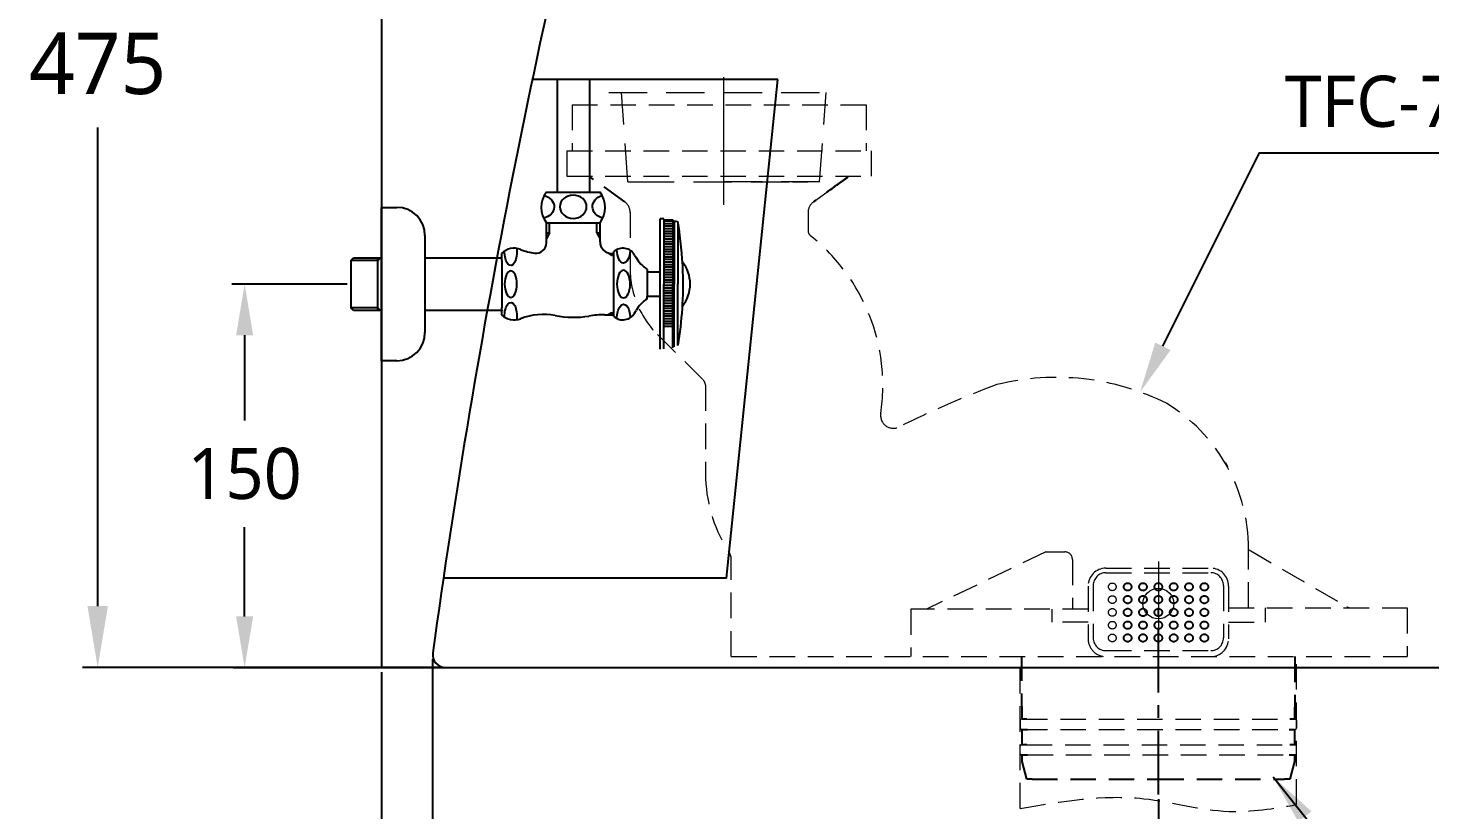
# Model space of a CAD drawing. Extents: x 2963 to 9049, y -570 to 1982.
# Drawn here: x 2963 to 3511, y -254 to 52 of the extents above; entities that cross this region are included whole.
import ezdxf

# ---------------------------------------------------------------- set-up
doc = ezdxf.new("R2010")
doc.units = 0
doc.header["$LTSCALE"] = 20
doc.header["$MEASUREMENT"] = 0
doc.linetypes.add('CENTER', pattern=[2, 1.25, -0.25, 0.25, -0.25])
doc.linetypes.add('HIDDEN', pattern=[0.375, 0.25, -0.125])
doc.layers.get('0').update_dxf_attribs({"linetype": 'CONTINUOUS'})
doc.layers.get('DEFPOINTS').update_dxf_attribs({"linetype": 'CONTINUOUS'})
for name, color, linetype in [('00_COMPONENTS', 7, 'CONTINUOUS'), ('1', 7, 'CONTINUOUS'), ('2', 2, 'CONTINUOUS'), ('3', 3, 'CONTINUOUS'), ('4', 4, 'CONTINUOUS'), ('6', 6, 'CONTINUOUS'), ('CEN', 1, 'CENTER')]:
    doc.layers.add(name, color=color, linetype=linetype)
doc.styles.add('ROMANS', font='NanumGothic.ttf', dxfattribs={"height": 10.144927})
doc.styles.get("Standard").update_dxf_attribs({"font": 'NanumGothic.ttf'})
doc.dimstyles.get("Standard").update_dxf_attribs({"dimtxt": 2.7, "dimasz": 2.5, "dimexe": 1.5, "dimexo": 1.5, "dimgap": 1.5, "dimtad": 1, "dimdec": 0, "dimlfac": 10, "dimzin": 0, "dimdsep": 46, "dimtxsty": 'Standard', "dimcen": 0, "dimclrt": 2, "dimadec": 0, "dimazin": 0, "dimtfac": 1, "dimtdec": 0, "dimtmove": 0, "dimatfit": 3, "dimfxl": 0, "dimtolj": 1, "dimtzin": 0, "dimarcsym": 0})

# ---------------------------------------------------------------- blocks, each defined once
blk = doc.blocks.new('*D39')
at = {"color": 3, "lineweight": -2}
for p, q in [((3087.93, -48.18), (3042.76, -48.18)), ((3047.76, -68.18), (3047.76, -101.53)), ((3047.76, -178.18), (3047.76, -143.24)), ((3099.81, -198.18), (3042.76, -198.18))]:
    blk.add_line(p, q, dxfattribs=at)
at = {"color": 3}
for points in [[(3044.43, -68.18), (3051.09, -68.18), (3047.76, -48.18)], [(3044.43, -178.18), (3051.09, -178.18), (3047.76, -198.18)]]:
    blk.add_solid(points, dxfattribs=at)
at = {"layer": 'DEFPOINTS', "color": 0}
for p in [(3047.76, -48.18), (3089.43, -48.18), (3101.31, -198.18)]:
    blk.add_point(p, dxfattribs=at)
at = {"color": 2, "insert": (3047.76, -122.39), "char_height": 20, "attachment_point": 5}
blk.add_mtext('\\A1;150', dxfattribs=at)
blk = doc.blocks.new('*D31')
at = {"color": 3, "lineweight": -2}
for p, q in [((3121.31, -194.98), (3121.31, -311.08)), ((3405.2, -249.7), (3405.2, -311.08)), ((3145.31, -305.08), (3381.2, -305.08))]:
    blk.add_line(p, q, dxfattribs=at)
at = {"color": 3}
for points in [[(3145.31, -301.08), (3145.31, -309.08), (3121.31, -305.08)], [(3381.2, -301.08), (3381.2, -309.08), (3405.2, -305.08)]]:
    blk.add_solid(points, dxfattribs=at)
at = {"layer": 'DEFPOINTS', "color": 0}
for p in [(3121.31, -193.18), (3405.2, -247.9, 0), (3405.2, -305.08)]:
    blk.add_point(p, dxfattribs=at)
at = {"color": 2, "insert": (3263.26, -280.01), "char_height": 24, "attachment_point": 5}
blk.add_mtext('\\A1;285', dxfattribs=at)
blk = doc.blocks.new('*D32')
at = {"color": 3, "lineweight": -2}
for p, q in [((3282.02, 274.16), (2984.28, 274.16)), ((2990.28, 250.16), (2990.28, 62.92)), ((2990.28, -174.18), (2990.28, 13.06)), ((3124.51, -198.18), (2984.28, -198.18))]:
    blk.add_line(p, q, dxfattribs=at)
at = {"color": 3}
for points in [[(2986.28, 250.16), (2994.28, 250.16), (2990.28, 274.16)], [(2986.28, -174.18), (2994.28, -174.18), (2990.28, -198.18)]]:
    blk.add_solid(points, dxfattribs=at)
at = {"layer": 'DEFPOINTS', "color": 0}
for p in [(2990.28, 274.16), (3283.82, 274.16), (3126.31, -198.18)]:
    blk.add_point(p, dxfattribs=at)
at = {"color": 2, "insert": (2990.28, 37.99), "char_height": 24, "attachment_point": 5}
blk.add_mtext('\\A1;475', dxfattribs=at)
blk = doc.blocks.new('*D33')
at = {"color": 3, "lineweight": -2}
for p, q in [((3101.31, -199.98), (3101.31, -362.88)), ((3405.2, -249.7), (3405.2, -362.88)), ((3125.31, -356.88), (3381.2, -356.88))]:
    blk.add_line(p, q, dxfattribs=at)
at = {"color": 3}
for points in [[(3125.31, -352.88), (3125.31, -360.88), (3101.31, -356.88)], [(3381.2, -352.88), (3381.2, -360.88), (3405.2, -356.88)]]:
    blk.add_solid(points, dxfattribs=at)
at = {"layer": 'DEFPOINTS', "color": 0}
for p in [(3101.31, -198.18), (3405.2, -247.9, 0), (3405.2, -356.88)]:
    blk.add_point(p, dxfattribs=at)
at = {"color": 2, "insert": (3253.26, -331.8), "char_height": 24, "attachment_point": 5}
blk.add_mtext('\\A1;305', dxfattribs=at)
blk = doc.blocks.new('*D34')
at = {"color": 3, "lineweight": -2}
for p, q in [((3856.63, 218.74), (3856.63, -486.68)), ((3101.31, -199.98), (3101.31, -486.68)), ((3125.31, -480.68), (3832.63, -480.68))]:
    blk.add_line(p, q, dxfattribs=at)
at = {"color": 3}
for points in [[(3125.31, -476.68), (3125.31, -484.68), (3101.31, -480.68)], [(3832.63, -476.68), (3832.63, -484.68), (3856.63, -480.68)]]:
    blk.add_solid(points, dxfattribs=at)
at = {"layer": 'DEFPOINTS', "color": 0}
for p in [(3856.63, 220.54), (3101.31, -198.18), (3856.63, -480.68)]:
    blk.add_point(p, dxfattribs=at)
at = {"color": 2, "insert": (3478.97, -455.75), "char_height": 24, "attachment_point": 5}
blk.add_mtext('\\A1;755', dxfattribs=at)

msp = doc.modelspace()

# ---------------------------------------------------------------- linework, layer by layer
for p, q in [((3256.31, 31.82), (3160.31, 31.82)), ((3236.31, -163.18), (3256.31, 31.82)), ((3236.31, -163.18), (3125.53, -163.18)), ((3043.31, -198.18), (3574.36, -198.18))]:
    msp.add_line(p, q)
at = {"color": 2, "linetype": 'HIDDEN', "lineweight": 0, "ltscale": 2}
for p, q in [((3175.86, 22, 0), (3290.86, 22, 0)), ((3175.86, 22, 0), (3175.86, 4, 0)), ((3290.86, 22, 0), (3290.86, 4, 0)), ((3173.86, 4, 0), (3292.86, 4, 0)), ((3173.86, 4, 0), (3173.86, -6, 0)), ((3292.86, 4, 0), (3292.86, -6, 0)), ((3173.86, -6, 0), (3292.86, -6, 0)), ((3196.45, -16.04, 0), (3182.58, -6, 0)), ((3270.26, -16.06, 0), (3284.16, -6, 0)), ((3198.56, -20.11, 0), (3198.58, -43.34, 0)), ((3268.19, -20.09, 0), (3268.16, -27.08, 0)), ((3209.25, -67.92, 0), (3227.13, -85.65, 0)), ((3228.02, -87.77, 0), (3228.08, -124.31, 0)), ((3361.2, -152.94, 0), (3314.48, -175.34, 0)), ((3361.2, -152.94, 0), (3368.61, -152.94, 0)), ((3440.5, -174.84, 0), (3440.5, -149.61, 0)), ((3440.7, -152.14, 0), (3478.99, -174.43, 0)), ((3238.09, -193.9, 0), (3238.09, -155.41, 0)), ((3371.61, -155.94, 0), (3371.61, -175.34, 0)), ((3384.7, -159.34, 0), (3425.7, -159.34, 0)), ((3384.7, -161.09, 0), (3425.7, -161.09, 0)), ((3377.7, -166.34, 0), (3377.7, -186.9, 0)), ((3379.7, -166.09, 0), (3379.7, -186.59, 0)), ((3430.7, -166.09, 0), (3430.7, -186.59, 0)), ((3432.7, -166.34, 0), (3432.7, -186.9, 0)), ((3377.7, -175.34, 0), (3308.44, -175.34, 0)), ((3308.44, -175.34, 0), (3308.44, -193.9, 0)), ((3363.54, -175.34, 0), (3363.54, -180.4, 0)), ((3432.7, -174.84, 0), (3502.6, -174.84, 0)), ((3447.09, -180.4, 0), (3447.09, -174.84, 0)), ((3502.6, -174.84, 0), (3502.6, -193.9, 0)), ((3377.7, -180.4, 0), (3363.54, -180.4, 0)), ((3432.7, -180.4, 0), (3447.09, -180.4, 0)), ((3384.7, -191.59, 0), (3425.7, -191.59, 0)), ((3238.09, -193.9, 0), (3502.6, -193.9, 0)), ((3351.19, -218.9, 0), (3351.19, -221.9, 0)), ((3351.88, -218.4, 0), (3351.69, -218.4, 0)), ((3351.88, -218.4, 0), (3458.71, -218.4, 0)), ((3459.21, -218.9, 0), (3459.21, -221.9, 0)), ((3351.9, -222.4, 0), (3351.69, -222.4, 0)), ((3351.9, -222.4, 0), (3458.71, -222.4, 0)), ((3353.7, -228.4, 0), (3456.7, -228.4, 0)), ((3354, -232.4, 0), (3456.4, -232.4, 0))]:
    msp.add_line(p, q, dxfattribs=at)
at = {"color": 3, "linetype": 'HIDDEN', "lineweight": 0, "ltscale": 2}
for p, q in [((3351.19, -253.32, 0), (3351.19, -193.9, 0)), ((3459.21, -251.83, 0), (3459.21, -193.9, 0))]:
    msp.add_line(p, q, dxfattribs=at)
at = {"color": 2, "linetype": 'HIDDEN', "ltscale": 2}
for p, q in [((3351.88, -218.4, 0), (3351.77, -193.9, 0)), ((3458.64, -193.9, 0), (3458.53, -218.4, 0)), ((3458.53, -218.4, 0), (3456.7, -218.4, 0)), ((3351.9, -222.4, 0), (3354, -222.4, 0)), ((3351.92, -228.4, 0), (3351.9, -222.4, 0)), ((3456.4, -222.4, 0), (3458.51, -222.4, 0)), ((3458.51, -222.4, 0), (3458.48, -228.4, 0)), ((3353.7, -228.4, 0), (3351.69, -228.4, 0)), ((3458.71, -228.4, 0), (3456.7, -228.4, 0)), ((3351.69, -232.4, 0), (3354, -232.4, 0)), ((3351.95, -234.9, 0), (3351.94, -232.4, 0)), ((3353.8, -241.9, 0), (3351.95, -234.9, 0)), ((3456.4, -232.4, 0), (3458.71, -232.4, 0)), ((3458.45, -234.9, 0), (3456.6, -241.9, 0)), ((3458.46, -232.4, 0), (3458.45, -234.9, 0)), ((3355.8, -241.9, 0), (3353.8, -241.9, 0)), ((3355.8, -241.9, 0), (3405.2, -241.9, 0)), ((3405.2, -241.9, 0), (3454.6, -241.9, 0)), ((3456.6, -241.9, 0), (3454.6, -241.9, 0))]:
    msp.add_line(p, q, dxfattribs=at)
at = {"linetype": 'HIDDEN', "ltscale": 2}
msp.add_line((3353.7, -218.4, 0), (3351.88, -218.4, 0), dxfattribs=at)
at = {"color": 2, "linetype": 'HIDDEN', "lineweight": 0, "ltscale": 2}
for centre in [(3387.2, -166.62, 0), (3387.2, -171.62, 0), (3387.2, -176.62, 0), (3387.2, -181.62, 0), (3387.2, -186.62, 0)]:
    msp.add_circle(centre, 1.5, dxfattribs=at)
for centre, radius, start, end in [((3193.56, -20.12, 0), 5, 0.0447, 54.1067), ((3273.19, -20.11, 0), 5, 125.8861, 179.7556), ((3271.16, -27.1, 0), 3, 179.7556, 231.4151), ((3222.66, -87.88, 0), 74.76, 351.5468, 51.4151), ((3234.97, -42.14, 0), 36.41, 181.8849, 225.0733), ((3225.02, -87.78, 0), 3, 0.0895, 45.2408), ((3473.15, -442.95, 0), 378.84, 110.2437, 116.5549), ((3365.31, -180.93, 0), 96.26, 63.2809, 103.9725), ((3373.54, -152.04, 0), 67, 2.0828, 58.4605), ((3301.55, -99.6, 0), 5, 171.5468, 296.5549), ((3286.15, -121.8, 0), 58.13, 182.4762, 213.3534), ((3368.61, -155.94, 0), 3, 0, 90), ((3235.09, -155.41, 0), 3, 0, 33.3534), ((3384.7, -166.34, 0), 7, 90, 180), ((3384.7, -166.09, 0), 5, 90, 180), ((3425.7, -166.34, 0), 7, 0, 90), ((3425.7, -166.09, 0), 5, 0, 90), ((3480.5, -171.84, 0), 3, 239.7939, 270), ((3384.7, -186.9, 0), 7, 179.7381, 270), ((3384.7, -186.59, 0), 5, 180, 270), ((3425.7, -186.59, 0), 5, 270, 0), ((3425.7, -186.9, 0), 7, 270, 0), ((3351.69, -218.9, 0), 0.5, 90, 180), ((3458.71, -218.9, 0), 0.5, 0, 90), ((3351.69, -221.9, 0), 0.5, 180, 270), ((3458.71, -221.9, 0), 0.5, 270, 0), ((3351.69, -228.9, 0), 0.5, 90, 180), ((3458.71, -228.9, 0), 0.5, 0, 90), ((3351.69, -231.9, 0), 0.5, 180, 270), ((3458.71, -231.9, 0), 0.5, 270, 0)]:
    msp.add_arc(centre, radius, start, end, dxfattribs=at)
at = {"linetype": 'Continuous'}
msp.add_arc((3126.31, -193.18), 5, 172.162, 270, dxfattribs=at)
at = {"color": 3, "linetype": 'HIDDEN', "lineweight": 0, "ltscale": 2}
msp.add_spline([(3351.19, -253.32, 0), (3399.51, -249.49, 0), (3432.76, -254.46, 0), (3459.21, -251.83, 0)], degree=3, dxfattribs=at)
at = {"layer": '00_COMPONENTS', "color": 7, "linetype": 'HIDDEN', "lineweight": 0, "ltscale": 3}
for p, q in [((3197.7, -8.18), (3195.2, 26.82, 0)), ((3272.7, -8.18), (3275.2, 26.82, 0))]:
    msp.add_line(p, q, dxfattribs=at)
at = {"layer": '00_COMPONENTS', "color": 1, "linetype": 'CENTER', "lineweight": 0, "ltscale": 2}
msp.add_line((3405.2, -156.68), (3405.2, -189.68), dxfattribs=at)
at = {"layer": '00_COMPONENTS', "color": 7, "linetype": 'Continuous'}
msp.add_arc((6329.61, -634.14), 3238.51, 165.47522, 172.16203, dxfattribs=at)
at = {"layer": '1', "color": 252, "linetype": 'HIDDEN', "ltscale": 2}
for q in [(3182.55, -6, 0), (3183.22, -6.48, 0), (3183.22, -6.48, 0), (3183.22, -6.48, 0)]:
    msp.add_line((3196.45, -16.04, 0), q, dxfattribs=at)
at = {"layer": '1', "color": 7, "linetype": 'Continuous'}
msp.add_line((3126.31, -198.18), (3717.33, -198.18), dxfattribs=at)
at = {"layer": '1', "color": 2, "linetype": 'HIDDEN', "ltscale": 2}
for centre in [(3393.2, -166.62, 0), (3393.2, -166.62, 0), (3399.2, -166.62, 0), (3399.2, -166.62, 0), (3405.2, -166.62, 0), (3411.2, -166.62, 0), (3411.2, -166.62, 0), (3417.2, -166.62, 0), (3417.2, -166.62, 0), (3423.2, -166.62, 0), (3423.2, -166.62, 0), (3393.2, -171.62, 0), (3393.2, -171.62, 0), (3393.2, -176.62, 0), (3393.2, -176.62, 0), (3399.2, -171.62, 0), (3399.2, -171.62, 0), (3399.2, -176.62, 0), (3399.2, -176.62, 0), (3405.2, -171.62, 0), (3405.2, -176.62, 0), (3411.2, -171.62, 0), (3411.2, -171.62, 0), (3411.2, -176.62, 0), (3411.2, -176.62, 0), (3417.2, -171.62, 0), (3417.2, -171.62, 0), (3417.2, -176.62, 0), (3417.2, -176.62, 0), (3423.2, -171.62, 0), (3423.2, -171.62, 0), (3423.2, -176.62, 0), (3423.2, -176.62, 0), (3393.2, -181.62, 0), (3393.2, -181.62, 0), (3399.2, -181.62, 0), (3399.2, -181.62, 0), (3405.2, -181.62, 0), (3411.2, -181.62, 0), (3411.2, -181.62, 0), (3417.2, -181.62, 0), (3417.2, -181.62, 0), (3423.2, -181.62, 0), (3423.2, -181.62, 0), (3393.2, -186.62, 0), (3393.2, -186.62, 0), (3399.2, -186.62, 0), (3399.2, -186.62, 0), (3405.2, -186.62, 0), (3405.2, -186.62, 0), (3411.2, -186.62, 0), (3411.2, -186.62, 0), (3417.2, -186.62, 0), (3417.2, -186.62, 0), (3423.2, -186.62, 0), (3423.2, -186.62, 0)]:
    msp.add_circle(centre, 1.5, dxfattribs=at)
at = {"layer": '1', "color": 252, "linetype": 'HIDDEN', "ltscale": 2}
for centre in [(3405.2, -166.62, 0), (3405.2, -171.62, 0), (3405.2, -176.62, 0), (3405.2, -181.62, 0)]:
    msp.add_circle(centre, 1.5, dxfattribs=at)
for points, degree in [([(3283.49, -6.48, 0), (3270.3, -16.03, 0)], 1), ([(3283.49, -6.48, 0), (3279.09, -9.66, 0), (3274.7, -12.85, 0), (3270.3, -16.03, 0)], 3), ([(3283.49, -6.48, 0), (3270.3, -16.03, 0)], 1), ([(3283.49, -6.48, 0), (3279.09, -9.66, 0), (3274.7, -12.85, 0), (3270.3, -16.03, 0)], 3), ([(3431.23, -117.92, 0), (3431.56, -118.47, 0), (3431.88, -119.02, 0), (3432.19, -119.58, 0)], 3), ([(3431.23, -117.92, 0), (3431.56, -118.47, 0), (3431.88, -119.02, 0), (3432.19, -119.58, 0)], 3)]:
    msp.add_open_spline(points, degree=degree, dxfattribs=at)
at = {"layer": '3', "color": 1, "linetype": 'CENTER', "lineweight": 0, "ltscale": 2}
msp.add_line((3235.2, -17.22, 0), (3235.2, 33.86, 0), dxfattribs=at)
at = {"layer": '3', "color": 7, "linetype": 'HIDDEN', "lineweight": 0, "ltscale": 3}
for p, q in [((3190.2, 26.82, 0), (3280.2, 26.82, 0)), ((3197.7, -8.18, 0), (3204.27, -8.18, 0)), ((3200.7, -8.18, 0), (3204.19, -8.18)), ((3200.7, -8.18), (3204.19, -8.18)), ((3200.82, -8.18), (3262.08, -8.18)), ((3272.7, -8.18, 0), (3235.2, -8.18, 0)), ((3262.08, -8.18), (3268.08, -8.18)), ((3272.22, -8.18), (3268.08, -8.18)), ((3272.82, -8.18, 0), (3269.25, -8.18, 0))]:
    msp.add_line(p, q, dxfattribs=at)
at = {"layer": '3', "elevation": 0}
msp.add_lwpolyline([(3407, -72.51), (3444.74, 3.19), (3615.21, 3.19)], dxfattribs=at)
at = {"layer": '3', "color": 7, "linetype": 'Continuous', "lineweight": 0}
msp.add_circle((3405.2, -173.18), 6, dxfattribs=at)
at = {"layer": '3'}
msp.add_solid([(3409.98, -74, 0), (3398.07, -90.41, 0), (3404.02, -71.03, 0)], dxfattribs=at)
at = {"layer": '4'}
for p, q in [((3169.96, 31.82), (3169.96, -12.18)), ((3182.66, 31.82), (3182.66, -12.18)), ((3165.81, -12.18), (3169.96, -12.18)), ((3169.96, -12.18), (3186.81, -12.18)), ((3101.31, -78.18), (3101.31, -18.18)), ((3101.31, -18.18), (3107.31, -18.18)), ((3165.81, -24.18), (3186.81, -24.18)), ((3165.81, -32.09), (3165.81, -24.18)), ((3167.06, -28.18), (3167.06, -24.18)), ((3185.56, -28.18), (3185.56, -24.18)), ((3186.81, -31.68), (3186.81, -24.18)), ((3211.81, -22.68), (3210.31, -22.68)), ((3210.31, -23.68), (3210.31, -22.68)), ((3210.31, -48.18), (3210.31, -23.68)), ((3211.81, -22.88), (3211.81, -22.68)), ((3211.81, -22.88), (3211.81, -48.18)), ((3215.31, -23.59), (3211.81, -23.59)), ((3215.31, -24.59), (3211.81, -24.59)), ((3215.31, -25.59), (3211.81, -25.59)), ((3215.31, -26.59), (3211.81, -26.59)), ((3215.31, -23.18), (3212.11, -23.18)), ((3215.81, -23.68), (3215.31, -23.18)), ((3215.31, -23.18), (3215.31, -48.18)), ((3216.63, -23.68), (3215.81, -23.68)), ((3215.81, -23.68), (3215.81, -48.18)), ((3217.22, -24.18), (3217.22, -48.18)), ((3118.31, -29.18), (3118.31, -67.18)), ((3165.81, -28.18), (3167.06, -28.18)), ((3167.06, -28.18), (3165.81, -30.34)), ((3185.56, -28.18), (3186.81, -28.18)), ((3185.56, -28.18), (3186.81, -30.34)), ((3215.31, -27.59), (3211.81, -27.59)), ((3215.31, -28.59), (3211.81, -28.59)), ((3215.31, -29.59), (3211.81, -29.59)), ((3215.31, -30.59), (3211.81, -30.59)), ((3215.31, -31.59), (3211.81, -31.59)), ((3215.31, -32.59), (3211.81, -32.59)), ((3089.31, -38.93), (3090.31, -37.93)), ((3090.31, -37.93), (3101.31, -37.93)), ((3099.81, -58.43), (3099.81, -37.93)), ((3099.81, -38.93), (3100.81, -37.93)), ((3118.31, -37.93), (3148.31, -37.93)), ((3148.31, -38.93), (3148.31, -36.18)), ((3191.31, -36.93), (3190.01, -35.99)), ((3191.31, -36.18), (3192.22, -36.18)), ((3191.31, -36.93), (3191.31, -36.18)), ((3191.31, -36.93), (3192.22, -36.93)), ((3192.22, -36.18), (3192.22, -35.46)), ((3192.22, -60.18), (3192.22, -36.18)), ((3200.33, -36.86), (3200.89, -37.81)), ((3215.31, -33.59), (3211.81, -33.59)), ((3215.31, -34.59), (3211.81, -34.59)), ((3215.31, -35.59), (3211.81, -35.59)), ((3215.31, -36.59), (3211.81, -36.59)), ((3215.31, -37.59), (3211.81, -37.59)), ((3099.81, -38.93), (3089.31, -38.93)), ((3089.43, -57.43), (3089.43, -38.93)), ((3101.31, -38.54), (3101.31, -57.81)), ((3148.31, -38.93), (3148.31, -57.43)), ((3205.22, -42.45), (3205.22, -43.43)), ((3205.22, -43.43), (3205.22, -52.93)), ((3205.22, -43.43), (3210.31, -43.43)), ((3215.31, -38.59), (3211.81, -38.59)), ((3215.31, -39.59), (3211.81, -39.59)), ((3215.31, -40.59), (3211.81, -40.59)), ((3215.31, -41.59), (3211.81, -41.59)), ((3215.31, -42.59), (3211.81, -42.59)), ((3215.31, -43.59), (3211.81, -43.59)), ((3210.31, -73.68), (3210.31, -48.18)), ((3215.31, -44.59), (3211.81, -44.59)), ((3215.31, -45.59), (3211.81, -45.59)), ((3215.31, -46.59), (3211.81, -46.59)), ((3215.31, -47.59), (3211.81, -47.59)), ((3211.81, -73.48), (3211.81, -48.18)), ((3215.31, -48.77), (3211.81, -48.77)), ((3215.31, -73.18), (3215.31, -48.18)), ((3215.81, -72.68), (3215.81, -48.18)), ((3217.22, -72.18), (3217.22, -48.18)), ((3205.22, -52.93), (3210.31, -52.93)), ((3205.22, -53.91), (3205.22, -52.93)), ((3215.31, -49.77), (3211.81, -49.77)), ((3215.31, -50.77), (3211.81, -50.77)), ((3215.31, -51.77), (3211.81, -51.77)), ((3215.31, -52.77), (3211.81, -52.77)), ((3215.31, -53.77), (3211.81, -53.77)), ((3215.31, -54.77), (3211.81, -54.77)), ((3099.81, -57.43), (3089.31, -57.43)), ((3090.31, -58.43), (3089.31, -57.43)), ((3090.31, -58.43), (3101.31, -58.43)), ((3100.81, -58.43), (3099.81, -57.43)), ((3118.31, -58.43), (3148.31, -58.43)), ((3148.31, -60.18), (3148.31, -57.43)), ((3148.31, -58.43), (3148.31, -58.61)), ((3148.31, -60.18), (3148.31, -58.61)), ((3188.6, -60.18), (3192.22, -60.18)), ((3191.31, -59.43), (3190.01, -60.18)), ((3191.31, -59.43), (3192.22, -59.43)), ((3191.31, -60.18), (3191.31, -59.43)), ((3192.22, -60.9), (3192.22, -60.18)), ((3200.33, -59.5), (3200.89, -58.54)), ((3215.31, -55.77), (3211.81, -55.77)), ((3215.31, -56.77), (3211.81, -56.77)), ((3215.31, -57.77), (3211.81, -57.77)), ((3215.31, -58.77), (3211.81, -58.77)), ((3215.31, -59.77), (3211.81, -59.77)), ((3215.31, -60.77), (3211.81, -60.77)), ((3215.31, -61.77), (3211.81, -61.77)), ((3215.31, -62.77), (3211.81, -62.77)), ((3215.31, -63.77), (3211.81, -63.77)), ((3215.31, -64.77), (3211.81, -64.77)), ((3107.31, -78.18), (3101.31, -78.18))]:
    msp.add_line(p, q, dxfattribs=at)
for centre, radius, start, end in [((3173.81, -18.18), 10, 143.1301, 216.8699), ((3178.81, -18.18), 10, 323.1301, 36.8699), ((3107.31, -29.18), 11, 0, 90), ((3212.11, -22.88), 0.3, 180, 270), ((3216.63, -24.38), 0.7, 9.4934, 90), ((3074.31, -48.18), 145, 1.9431, 9.4934), ((3161.81, -32.09), 4, 262.2883, 0), ((3191.31, -31.68), 4.5, 180, 270), ((3153.21, -41.17), 7, 69.0339, 134.5129), ((3164.6, -11.45), 24.83, 249.0339, 262.2883), ((3195.69, -39.53), 5.36, 30, 130.4306), ((3213.01, -30.81), 14, 210, 236.1902), ((3074.31, -48.18), 145, 350.5066, 1.9431), ((3208.05, -48.22), 14, 0.2473, 38.2141), ((3208.05, -48.1), 14, 321.7859, 359.7527), ((3213.01, -65.54), 14, 123.8098, 150), ((3153.21, -55.18), 7, 225.5, 290.9661), ((3164.6, -84.91), 24.83, 79.2627, 110.9661), ((3188.6, -98.18), 38, 90, 99.3048), ((3195.69, -56.82), 5.36, 229.5694, 330), ((3176.31, -23.18), 38, 259.2627, 279.3048), ((3107.31, -67.18), 11, 270, 0)]:
    msp.add_arc(centre, radius, start, end, dxfattribs=at)
at = {"layer": '4', "extrusion": (0, 0, -1)}
for centre, major_axis, ratio, start_param, end_param in [((3163.62, -17.95), (-5.23, 0), 0.866391, 1.824119, 4.49897), ((3189.08, -17.95), (-5.23, 0), 0.866391, 4.942097, 7.58465), ((3151.87, -35.67), (0, -5.22), 0.46009, 4.433611, 7.934688), ((3195.99, -34.59), (0, -5.4), 0.478204, 4.79078, 7.834251), ((3151.87, -60.59), (0, -5.22), 0.46009, 1.472186, 5.009627), ((3195.99, -61.5), (0, -5.4), 0.478204, 1.540108, 4.68362)]:
    msp.add_ellipse(centre, major_axis=major_axis, ratio=ratio, start_param=start_param, end_param=end_param, dxfattribs=at)
for centre, major_axis, ratio in [((3176.31, -17.95), (-5.23, 0), 0.866391), ((3151.87, -48.18), (0, -5.22), 0.46009), ((3195.99, -48.18), (0, -5.4), 0.478204)]:
    msp.add_ellipse(centre, major_axis=major_axis, ratio=ratio, dxfattribs=at)
at = {"layer": '6'}
msp.add_lwpolyline([(4362.67, 1726.86), (3101.31, 1726.86), (3101.31, -198.18), (4501.25, -198.18)], dxfattribs=at)
at = {"layer": 'CEN'}
msp.add_line((3405.2, -247.9, 0), (3405.2, -174.9, 0), dxfattribs=at)

# ---------------------------------------------------------------- texts
at = {"layer": '2', "insert": (3454.62, 23.19, 0), "char_height": 20, "attachment_point": 4, "style": 'ROMANS'}
msp.add_mtext('TFC-722N', dxfattribs=at)

# ---------------------------------------------------------------- dimensions: what is measured, and where the dimension line sits
dim = msp.add_linear_dim(base=(2990.28, 274.16), p1=(3126.31, -198.18), p2=(3283.82, 274.16), angle=90, text='475', dimstyle='Standard', override={"dimscale": 1.2, "dimtxt": 20, "dimasz": 20, "dimexe": 5, "dimgap": 10, "dimtih": 1, "dimtoh": 1, "dimlfac": 1, "dimzin": 12, "dimclrd": 3, "dimclre": 3, "dimazin": 2, "dimarcsym": 1})
dim.commit()
dim.dimension.update_dxf_attribs({"geometry": '*D32', "text_midpoint": (2990.28, 37.99), "dimtype": 160})
dim = msp.add_linear_dim(base=(3856.63, -480.68), p1=(3101.31, -198.18), p2=(3856.63, 220.54), dimstyle='Standard', override={"dimscale": 1.2, "dimtxt": 20, "dimasz": 20, "dimexe": 5, "dimgap": 10, "dimtih": 1, "dimtoh": 1, "dimlfac": 1, "dimzin": 12, "dimclrd": 3, "dimclre": 3, "dimazin": 2, "dimarcsym": 1})
dim.commit()
dim.dimension.update_dxf_attribs({"geometry": '*D34', "text_midpoint": (3478.97, -480.68), "dimtype": 160})
dim = msp.add_linear_dim(base=(3047.76, -48.18), p1=(3101.31, -198.18), p2=(3089.43, -48.18), angle=90, dimstyle='Standard', override={"dimtxt": 20, "dimasz": 20, "dimexe": 5, "dimgap": 10, "dimtih": 1, "dimtoh": 1, "dimlfac": 1, "dimzin": 12, "dimclrd": 3, "dimclre": 3, "dimazin": 2, "dimarcsym": 1})
dim.commit()
dim.dimension.update_dxf_attribs({"geometry": '*D39', "text_midpoint": (3047.76, -122.39), "dimtype": 160})
for base, p1, text, picture, middle in [((3405.2, -305.08), (3121.31, -193.18), '285', '*D31', (3263.26, -280.01)), ((3405.2, -356.88), (3101.31, -198.18), '305', '*D33', (3253.26, -331.8))]:
    dim = msp.add_linear_dim(base=base, p1=p1, p2=(3405.2, -247.9, 0), text=text, dimstyle='Standard', override={"dimscale": 1.2, "dimtxt": 20, "dimasz": 20, "dimexe": 5, "dimgap": 10, "dimtih": 1, "dimtoh": 1, "dimlfac": 1, "dimzin": 12, "dimclrd": 3, "dimclre": 3, "dimazin": 2, "dimarcsym": 1})
    dim.commit()
    dim.dimension.update_dxf_attribs({"geometry": picture, "text_midpoint": middle})

# ---------------------------------------------------------------- leaders
msp.add_leader([(3450.06, -240.9, 0), (3499.02, -302.25, 0), (3657.89, -302.25, 0)], dimstyle='Standard', override={"dimtxt": 20, "dimasz": 20, "dimexe": 5, "dimgap": 10, "dimtad": 0, "dimlfac": 1, "dimzin": 12, "dimclrd": 3, "dimclre": 3, "dimazin": 2, "dimarcsym": 1})

doc.saveas('drawing.dxf')
